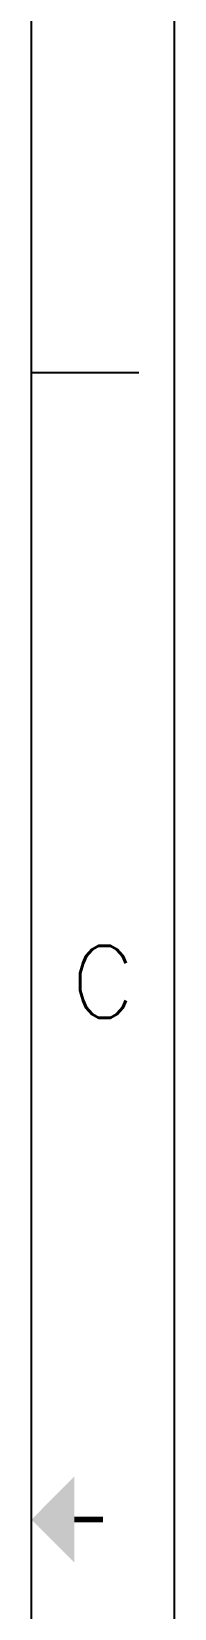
# Model space of a CAD drawing. Header units: inches. Extents: x 4 to 127, y -3 to 89.
# Drawn here: x 123.9 to 126.76, y 41.04 to 72.53 of the extents above; entities that cross this region are included whole.
import ezdxf
from ezdxf.enums import TextEntityAlignment as Align

# ---------------------------------------------------------------- set-up
doc = ezdxf.new("R2010")
doc.units = ezdxf.units.IN
doc.header["$MEASUREMENT"] = 0
doc.layers.add('Title Block', color=7, linetype='Continuous')
doc.layers.add('Viewport', color=7, linetype='Continuous')
doc.styles.add('Roman', font='romans')

# ---------------------------------------------------------------- blocks, each defined once
blk = doc.blocks.new('ANSI_border_C')
at = {"layer": 'Title Block'}
for p, q in [((21, 0), (21, 16)), ((20.5, 0.75), (20.5, 15.25)), ((20.5, 12), (20.875, 12))]:
    blk.add_line(p, q, dxfattribs=at)
at = {"layer": 'Title Block', "const_width": 0.02}
blk.add_lwpolyline([(20.75, 8), (20.65, 8)], dxfattribs=at)
at = {"layer": 'Title Block'}
blk.add_solid([(20.65, 7.85), (20.65, 8.15), (20.5, 8)], dxfattribs=at)
at = {"layer": 'Title Block', "style": 'Roman'}
blk.add_text('C', height=0.25, dxfattribs=at).set_placement((20.75, 9.875), align=Align.MIDDLE_CENTER)
blk = doc.blocks.new('JIC_border_C')
at = {"xscale": 5.726708801404052, "yscale": 5.726708801404052, "zscale": 5.726708801404052}
blk.add_blockref('ANSI_border_C', (6.5, -3), dxfattribs=at)

msp = doc.modelspace()

# ---------------------------------------------------------------- block references
at = {"layer": 'Viewport'}
msp.add_blockref('JIC_border_C', (0, 0), dxfattribs=at)

doc.saveas('drawing.dxf')
